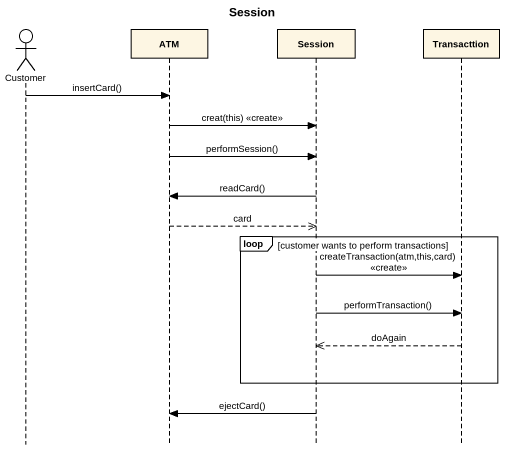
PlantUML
@startuml
title Session
hide footbox
actor Customer
participant ATM
participant Session
participant Transacttion

Customer -> ATM : insertCard()
ATM -> Session : creat(this) <<create>>
ATM -> Session : performSession()
Session -> ATM : readCard()
ATM -->> Session : card
loop customer wants to perform transactions
  Session -> Transacttion : createTransaction(atm,this,card) <<create>>
  Session -> Transacttion : performTransaction()
  Transacttion -->> Session : doAgain
end
Session -> ATM : ejectCard()
@enduml
